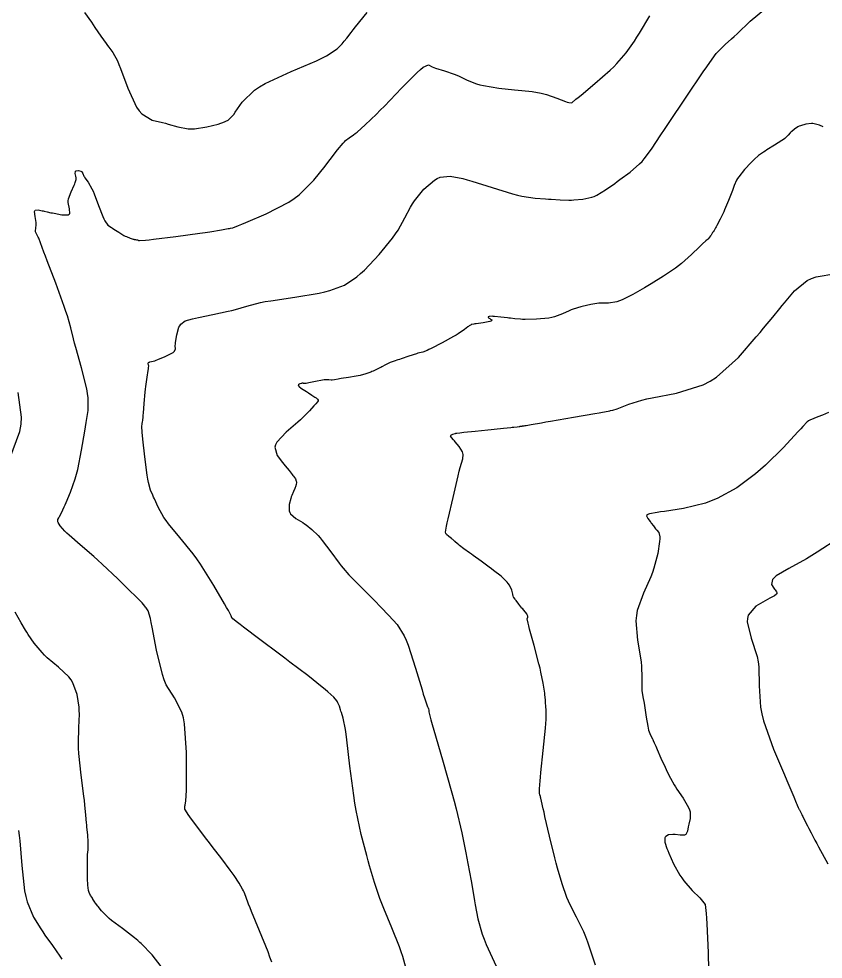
# Model space of a CAD drawing. Header units: metres. Extents: x 837477 to 838477, y 1189014 to 1191014.
# Drawn here: x 838035 to 838203.1, y 1189568 to 1189764.5 of the extents above; entities that cross this region are included whole.
import ezdxf

# ---------------------------------------------------------------- set-up
doc = ezdxf.new("R2010")
doc.units = ezdxf.units.M
doc.header["$LTSCALE"] = 0.3
doc.layers.add('COTAS 10', color=1, linetype='Continuous')

msp = doc.modelspace()

# ---------------------------------------------------------------- linework, layer by layer
at = {"layer": 'COTAS 10'}
for points, elevation in [([(838116.128, 1189565.456), (838115.261, 1189568.575), (838114.936, 1189569.538), (838114.575, 1189570.544), (838112.965, 1189574.539), (838111.284, 1189578.598), (838110.879, 1189579.645), (838110.499, 1189580.659), (838109.344, 1189584.042), (838108.322, 1189587.502), (838108.026, 1189588.563), (838107.725, 1189589.67), (838106.593, 1189594.042), (838105.518, 1189599.073), (838105.252, 1189600.595), (838105.001, 1189602.173), (838104.213, 1189608.338), (838103.572, 1189613.844), (838103.414, 1189615.007), (838103.264, 1189616.012), (838102.793, 1189618.338), (838102.419, 1189619.519), (838102.33, 1189619.804), (838102.249, 1189620.07), (838102.008, 1189620.878), (838101.714, 1189621.579), (838101.599, 1189621.778), (838101.469, 1189621.98), (838100.878, 1189622.726), (838099.618, 1189623.88), (838099.066, 1189624.338), (838098.427, 1189624.858), (838095.388, 1189627.236), (838091.657, 1189630.082), (838090.582, 1189630.897), (838089.488, 1189631.722), (838085.388, 1189634.799), (838081.951, 1189637.379), (838081.275, 1189637.892), (838080.72, 1189638.317), (838079.714, 1189639.125), (838079.526, 1189639.36), (838079.487, 1189639.424), (838079.453, 1189639.488), (838079.377, 1189639.714), (838078.796, 1189640.827), (838078.443, 1189641.449), (838078.008, 1189642.208), (838075.746, 1189646.083), (838072.954, 1189650.515), (838072.186, 1189651.624), (838071.419, 1189652.683), (838068.666, 1189656.083), (838066.297, 1189658.924), (838065.773, 1189659.631), (838065.306, 1189660.302), (838064.094, 1189662.44), (838063.339, 1189664.151), (838063.16, 1189664.554), (838062.995, 1189664.926), (838062.503, 1189666.017), (838062.077, 1189667.619), (838061.952, 1189668.313), (838061.823, 1189669.117), (838061.335, 1189672.925), (838060.933, 1189676.659), (838060.859, 1189677.416), (838060.802, 1189678.053), (838060.731, 1189679.354), (838060.766, 1189679.78), (838060.775, 1189679.866), (838060.783, 1189679.938), (838060.813, 1189680.082), (838060.846, 1189680.187), (838060.856, 1189680.235), (838060.867, 1189680.291), (838060.911, 1189680.56), (838060.989, 1189681.302), (838061.021, 1189681.657), (838061.057, 1189682.076), (838061.225, 1189684.126), (838061.438, 1189686.464), (838061.503, 1189687.064), (838061.569, 1189687.643), (838061.831, 1189689.565), (838062.048, 1189691.022), (838062.087, 1189691.309), (838062.117, 1189691.544), (838062.149, 1189691.971), (838062.12, 1189692.082), (838062.111, 1189692.119), (838062.102, 1189692.157), (838062.068, 1189692.317), (838062.053, 1189692.475), (838062.056, 1189692.512), (838062.061, 1189692.547), (838062.108, 1189692.65), (838062.245, 1189692.731), (838062.308, 1189692.753), (838062.381, 1189692.773), (838062.734, 1189692.843), (838063.425, 1189693.046), (838063.711, 1189693.15), (838064.039, 1189693.276), (838065.563, 1189693.903), (838066.985, 1189694.607), (838067.249, 1189694.78), (838067.456, 1189694.944), (838067.732, 1189695.458), (838067.716, 1189696.189), (838067.739, 1189696.49), (838067.774, 1189696.833), (838067.998, 1189698.429), (838068.451, 1189700.016), (838068.63, 1189700.354), (838068.833, 1189700.649), (838069.758, 1189701.347), (838071.304, 1189701.804), (838071.898, 1189701.947), (838072.563, 1189702.097), (838075.567, 1189702.698), (838078.77, 1189703.358), (838079.562, 1189703.547), (838080.313, 1189703.737), (838082.683, 1189704.444), (838085.495, 1189705.172), (838086.525, 1189705.375), (838087.664, 1189705.579), (838092.683, 1189706.324), (838097.765, 1189707.168), (838098.943, 1189707.435), (838100.022, 1189707.717), (838103.09, 1189708.855), (838105.672, 1189710.58), (838106.444, 1189711.232), (838107.24, 1189711.959), (838110.322, 1189715.214), (838113.114, 1189718.667), (838113.727, 1189719.518), (838114.271, 1189720.324), (838115.66, 1189722.857), (838116.847, 1189725.137), (838117.264, 1189725.783), (838117.718, 1189726.436), (838119.679, 1189728.848), (838121.866, 1189730.767), (838122.465, 1189731.108), (838123.059, 1189731.368), (838125.18, 1189731.62), (838127.798, 1189731.077), (838128.707, 1189730.835), (838129.696, 1189730.553), (838133.93, 1189729.205), (838138.202, 1189727.887), (838139.215, 1189727.623), (838140.154, 1189727.404), (838142.931, 1189726.981), (838145.131, 1189726.85), (838145.706, 1189726.815), (838146.267, 1189726.78), (838148.17, 1189726.659), (838149.996, 1189726.604), (838150.508, 1189726.611), (838151.022, 1189726.627), (838152.903, 1189726.766), (838154.788, 1189727.186), (838155.305, 1189727.381), (838155.82, 1189727.609), (838157.663, 1189728.714), (838159.559, 1189730.092), (838160.107, 1189730.492), (838160.665, 1189730.9), (838162.764, 1189732.44), (838164.773, 1189734.144), (838165.275, 1189734.655), (838165.752, 1189735.184), (838167.279, 1189737.236), (838169.223, 1189740.222), (838169.963, 1189741.339), (838170.792, 1189742.582), (838174.515, 1189748.121), (838178.09, 1189753.382), (838178.825, 1189754.451), (838179.449, 1189755.351), (838180.784, 1189757.201), (838181.448, 1189757.947), (838181.65, 1189758.151), (838181.86, 1189758.354), (838182.68, 1189759.08), (838184.012, 1189760.27), (838184.544, 1189760.766), (838185.147, 1189761.334), (838187.912, 1189763.984), (838191.118, 1189766.657)], 1870), ([(838087.868, 1189567.362), (838087.502, 1189568.421), (838087.098, 1189569.53), (838085.334, 1189573.948), (838083.67, 1189577.922), (838083.33, 1189578.751), (838083.043, 1189579.463), (838082.443, 1189581.057), (838082.073, 1189581.994), (838081.932, 1189582.292), (838081.773, 1189582.607), (838081.057, 1189583.884), (838079.996, 1189585.506), (838079.62, 1189586.039), (838079.208, 1189586.608), (838077.422, 1189588.965), (838075.413, 1189591.56), (838074.86, 1189592.279), (838074.308, 1189592.998), (838072.327, 1189595.597), (838070.729, 1189597.749), (838070.418, 1189598.188), (838070.164, 1189598.557), (838069.725, 1189599.322), (838069.711, 1189599.784), (838069.725, 1189599.963), (838069.748, 1189600.164), (838069.898, 1189601.071), (838070.046, 1189603.265), (838070.068, 1189604.276), (838070.082, 1189605.463), (838070.064, 1189611.207), (838069.635, 1189617.138), (838069.39, 1189618.443), (838069.09, 1189619.602), (838067.552, 1189622.566), (838065.823, 1189625.322), (838065.403, 1189626.349), (838065.009, 1189627.491), (838063.797, 1189632.566), (838062.886, 1189637.367), (838062.682, 1189638.335), (838062.498, 1189639.147), (838062.006, 1189640.775), (838061.6, 1189641.396), (838061.47, 1189641.573), (838061.333, 1189641.752), (838060.775, 1189642.417), (838059.622, 1189643.606), (838059.11, 1189644.116), (838058.515, 1189644.703), (838055.666, 1189647.477), (838052.403, 1189650.561), (838051.546, 1189651.345), (838050.709, 1189652.098), (838047.852, 1189654.567), (838045.549, 1189656.554), (838045.061, 1189657.004), (838044.639, 1189657.411), (838043.653, 1189658.521), (838043.234, 1189659.225), (838043.168, 1189659.377), (838043.125, 1189659.51), (838043.15, 1189659.835), (838043.369, 1189660.178), (838043.448, 1189660.323), (838043.534, 1189660.489), (838043.91, 1189661.268), (838044.461, 1189662.486), (838044.656, 1189662.928), (838044.871, 1189663.416), (838045.804, 1189665.556), (838046.803, 1189668.386), (838047.059, 1189669.308), (838047.306, 1189670.289), (838048.124, 1189674.335), (838048.798, 1189678.309), (838048.954, 1189679.246), (838049.097, 1189680.111), (838049.504, 1189682.648), (838049.486, 1189685.27), (838049.361, 1189686.19), (838049.184, 1189687.194), (838048.111, 1189691.52), (838046.907, 1189695.774), (838046.647, 1189696.733), (838046.419, 1189697.596), (838045.864, 1189699.922), (838045.169, 1189702.384), (838044.854, 1189703.333), (838044.485, 1189704.398), (838042.71, 1189709.209), (838040.93, 1189713.896), (838040.558, 1189714.882), (838040.238, 1189715.733), (838039.521, 1189717.681), (838039.167, 1189718.612), (838039.077, 1189718.822), (838038.99, 1189719.011), (838038.702, 1189719.521), (838038.52, 1189719.931), (838038.499, 1189720.056), (838038.492, 1189720.187), (838038.575, 1189720.704), (838038.647, 1189721.414), (838038.633, 1189721.666), (838038.605, 1189721.943), (838038.381, 1189723.145), (838038.294, 1189724.193), (838038.352, 1189724.373), (838038.445, 1189724.506), (838039.077, 1189724.585), (838039.883, 1189724.374), (838040.085, 1189724.323), (838040.278, 1189724.275), (838040.902, 1189724.128), (838041.714, 1189723.962), (838042.026, 1189723.903), (838042.376, 1189723.837), (838043.956, 1189723.551), (838045.318, 1189723.536), (838045.53, 1189723.642), (838045.672, 1189723.795), (838045.588, 1189724.743), (838045.305, 1189726.063), (838045.321, 1189726.45), (838045.377, 1189726.847), (838045.92, 1189728.357), (838046.574, 1189729.703), (838046.701, 1189729.996), (838046.803, 1189730.254), (838046.975, 1189730.9), (838046.96, 1189731.346), (838046.944, 1189731.478), (838046.923, 1189731.614), (838046.806, 1189732.135), (838046.814, 1189732.564), (838046.872, 1189732.642), (838046.954, 1189732.701), (838047.451, 1189732.767), (838047.992, 1189732.642), (838048.101, 1189732.582), (838048.193, 1189732.511), (838048.378, 1189732.16), (838048.589, 1189731.619), (838048.696, 1189731.427), (838048.825, 1189731.217), (838049.468, 1189730.309), (838050.281, 1189728.945), (838050.517, 1189728.448), (838050.757, 1189727.898), (838051.665, 1189725.482), (838052.539, 1189723.178), (838052.758, 1189722.699), (838052.967, 1189722.289), (838053.638, 1189721.385), (838054.355, 1189720.876), (838054.593, 1189720.716), (838054.847, 1189720.546), (838055.906, 1189719.864), (838056.982, 1189719.225), (838057.247, 1189719.083), (838057.498, 1189718.957), (838058.285, 1189718.627), (838058.879, 1189718.441), (838059.009, 1189718.406), (838059.123, 1189718.377), (838059.409, 1189718.332), (838059.585, 1189718.321), (838059.631, 1189718.314), (838059.674, 1189718.305), (838059.82, 1189718.261), (838059.961, 1189718.206), (838060.001, 1189718.19), (838060.043, 1189718.175), (838060.199, 1189718.12), (838061.47, 1189718.226), (838062.214, 1189718.312), (838063.128, 1189718.422), (838067.846, 1189719.025), (838072.855, 1189719.697), (838073.952, 1189719.851), (838074.924, 1189719.991), (838077.387, 1189720.38), (838078.749, 1189720.629), (838079.026, 1189720.68), (838079.26, 1189720.724), (838079.743, 1189720.82), (838080.931, 1189721.297), (838081.609, 1189721.581), (838082.438, 1189721.932), (838086.692, 1189723.748), (838091.414, 1189726.192), (838092.538, 1189726.938), (838093.582, 1189727.714), (838096.692, 1189730.77), (838099.025, 1189733.715), (838099.58, 1189734.421), (838100.095, 1189735.08), (838101.628, 1189737.065), (838102.779, 1189738.475), (838103.054, 1189738.77), (838103.31, 1189739.025), (838104.075, 1189739.603), (838104.976, 1189740.206), (838105.316, 1189740.477), (838105.697, 1189740.792), (838107.403, 1189742.304), (838109.763, 1189744.579), (838110.555, 1189745.375), (838111.409, 1189746.244), (838114.996, 1189749.981), (838118.284, 1189753.289), (838118.949, 1189753.887), (838119.507, 1189754.347), (838120.639, 1189754.858), (838121.415, 1189754.425), (838121.75, 1189754.289), (838122.136, 1189754.147), (838123.964, 1189753.576), (838126.009, 1189752.91), (838126.533, 1189752.707), (838127.038, 1189752.496), (838128.708, 1189751.668), (838130.669, 1189750.879), (838131.357, 1189750.692), (838132.107, 1189750.519), (838135.344, 1189750.011), (838138.632, 1189749.641), (838139.416, 1189749.555), (838140.146, 1189749.477), (838142.322, 1189749.253), (838144.215, 1189748.937), (838144.765, 1189748.799), (838145.327, 1189748.639), (838147.451, 1189747.884), (838149.267, 1189747.194), (838149.635, 1189747.077), (838149.944, 1189746.991), (838150.572, 1189746.947), (838151.469, 1189747.662), (838151.947, 1189748.054), (838152.525, 1189748.532), (838155.443, 1189750.959), (838158.617, 1189753.756), (838159.356, 1189754.467), (838160.035, 1189755.149), (838161.982, 1189757.382), (838163.677, 1189759.814), (838164.197, 1189760.622), (838164.738, 1189761.489), (838166.876, 1189765.106)], 1860), ([(838048.695, 1189765.825), (838050.162, 1189763.751), (838050.544, 1189763.208), (838050.915, 1189762.678), (838052.168, 1189760.874), (838053.268, 1189759.301), (838053.544, 1189758.916), (838053.806, 1189758.553), (838054.648, 1189757.424), (838055.593, 1189755.688), (838055.922, 1189754.942), (838056.279, 1189754.081), (838057.808, 1189750.012), (838059.628, 1189746.047), (838060.169, 1189745.251), (838060.725, 1189744.587), (838062.867, 1189743.28), (838065.06, 1189742.79), (838065.649, 1189742.641), (838066.229, 1189742.487), (838068.26, 1189741.882), (838070.395, 1189741.492), (838071.041, 1189741.472), (838071.712, 1189741.492), (838074.333, 1189741.882), (838076.699, 1189742.486), (838077.209, 1189742.64), (838077.655, 1189742.788), (838078.744, 1189743.274), (838079.609, 1189744.125), (838079.916, 1189744.503), (838080.252, 1189744.943), (838081.705, 1189747.048), (838084.268, 1189749.554), (838085.303, 1189750.247), (838086.479, 1189750.941), (838091.902, 1189753.442), (838097.237, 1189755.691), (838098.358, 1189756.224), (838099.324, 1189756.72), (838101.53, 1189758.187), (838102.574, 1189759.276), (838102.809, 1189759.533), (838103.02, 1189759.77), (838103.587, 1189760.463), (838104.488, 1189761.621), (838104.91, 1189762.151), (838105.406, 1189762.773), (838107.822, 1189765.774)], 1850), ([(838203.161, 1189741.91), (838202.341, 1189742.265), (838201.295, 1189742.544), (838200.989, 1189742.573), (838200.676, 1189742.582), (838199.486, 1189742.441), (838198.373, 1189742.121), (838198.109, 1189742.016), (838197.863, 1189741.906), (838197.135, 1189741.449), (838196.563, 1189740.943), (838196.417, 1189740.8), (838196.275, 1189740.657), (838195.808, 1189740.132), (838195.11, 1189739.495), (838194.823, 1189739.281), (838194.495, 1189739.051), (838192.975, 1189738.084), (838191.379, 1189737.095), (838191.004, 1189736.85), (838190.657, 1189736.618), (838189.648, 1189735.888), (838188.7, 1189735.05), (838188.394, 1189734.75), (838188.067, 1189734.42), (838186.728, 1189732.986), (838185.496, 1189731.488), (838185.238, 1189731.118), (838185.015, 1189730.767), (838184.509, 1189729.663), (838184.17, 1189728.586), (838184.053, 1189728.252), (838183.926, 1189727.903), (838183.383, 1189726.516), (838182.737, 1189725.016), (838182.546, 1189724.595), (838182.349, 1189724.173), (838181.592, 1189722.631), (838180.914, 1189721.32), (838180.768, 1189721.044), (838180.639, 1189720.805), (838180.322, 1189720.257), (838180.131, 1189719.96), (838180.081, 1189719.88), (838180.033, 1189719.801), (838179.873, 1189719.524), (838179.71, 1189719.252), (838179.66, 1189719.177), (838179.608, 1189719.101), (838179.405, 1189718.828), (838179.153, 1189718.547), (838179.07, 1189718.467), (838178.983, 1189718.386), (838178.621, 1189718.084), (838177.917, 1189717.456), (838177.613, 1189717.169), (838177.262, 1189716.832), (838175.604, 1189715.21), (838173.516, 1189713.334), (838172.894, 1189712.838), (838172.252, 1189712.352), (838169.779, 1189710.683), (838167.215, 1189709.122), (838166.517, 1189708.705), (838165.824, 1189708.294), (838163.363, 1189706.865), (838161.101, 1189705.748), (838160.534, 1189705.534), (838159.993, 1189705.361), (838158.25, 1189705.082), (838156.857, 1189705.057), (838156.535, 1189705.045), (838156.242, 1189705.03), (838155.414, 1189704.955), (838154.574, 1189704.799), (838154.272, 1189704.732), (838153.941, 1189704.655), (838152.497, 1189704.293), (838150.906, 1189703.804), (838150.483, 1189703.647), (838150.066, 1189703.48), (838148.624, 1189702.8), (838146.951, 1189702.185), (838146.389, 1189702.06), (838145.785, 1189701.954), (838143.247, 1189701.733), (838140.831, 1189701.68), (838140.305, 1189701.681), (838139.839, 1189701.688), (838138.672, 1189701.767), (838137.758, 1189701.901), (838137.453, 1189701.942), (838137.125, 1189701.985), (838135.75, 1189702.156), (838134.456, 1189702.286), (838134.179, 1189702.303), (838133.937, 1189702.313), (838133.356, 1189702.279), (838133.116, 1189702.181), (838133.09, 1189702.15), (838133.08, 1189702.117), (838133.188, 1189701.984), (838133.432, 1189701.83), (838133.507, 1189701.784), (838133.586, 1189701.736), (838133.9, 1189701.551), (838133.826, 1189701.345), (838133.66, 1189701.285), (838133.43, 1189701.222), (838132.076, 1189700.981), (838130.638, 1189700.773), (838130.356, 1189700.73), (838130.124, 1189700.695), (838129.706, 1189700.621), (838129.609, 1189700.583), (838129.581, 1189700.571), (838129.551, 1189700.557), (838129.434, 1189700.498), (838129.16, 1189700.309), (838129.03, 1189700.213), (838128.878, 1189700.098), (838128.133, 1189699.527), (838126.876, 1189698.681), (838126.401, 1189698.393), (838125.87, 1189698.083), (838123.494, 1189696.767), (838121.209, 1189695.577), (838120.736, 1189695.347), (838120.333, 1189695.159), (838119.451, 1189694.835), (838118.74, 1189694.672), (838118.444, 1189694.586), (838118.105, 1189694.481), (838116.521, 1189693.955), (838114.915, 1189693.408), (838114.561, 1189693.291), (838114.248, 1189693.188), (838113.446, 1189692.939), (838112.842, 1189692.73), (838112.654, 1189692.652), (838112.457, 1189692.565), (838111.668, 1189692.179), (838110.862, 1189691.76), (838110.654, 1189691.653), (838110.452, 1189691.549), (838109.777, 1189691.204), (838109.054, 1189690.872), (838108.821, 1189690.775), (838108.575, 1189690.677), (838107.569, 1189690.306), (838106.34, 1189689.95), (838105.952, 1189689.862), (838105.544, 1189689.778), (838103.901, 1189689.51), (838102.376, 1189689.293), (838102.042, 1189689.241), (838101.747, 1189689.192), (838101.003, 1189689.045), (838100.521, 1189688.968), (838100.391, 1189688.964), (838100.262, 1189688.967), (838099.81, 1189689.04), (838099.114, 1189689.062), (838098.831, 1189689.033), (838098.51, 1189688.989), (838097.025, 1189688.705), (838095.608, 1189688.403), (838095.33, 1189688.348), (838095.101, 1189688.305), (838094.686, 1189688.255), (838094.589, 1189688.285), (838094.561, 1189688.293), (838094.532, 1189688.301), (838094.423, 1189688.329), (838094.254, 1189688.326), (838094.187, 1189688.315), (838094.112, 1189688.299), (838093.769, 1189688.205), (838093.475, 1189688.066), (838093.431, 1189688.021), (838093.403, 1189687.974), (838093.438, 1189687.785), (838093.681, 1189687.539), (838093.784, 1189687.457), (838093.904, 1189687.368), (838094.465, 1189686.998), (838095.141, 1189686.576), (838095.333, 1189686.455), (838095.527, 1189686.332), (838096.245, 1189685.872), (838096.873, 1189685.452), (838097.011, 1189685.354), (838097.134, 1189685.265), (838097.444, 1189685.006), (838097.57, 1189684.796), (838097.576, 1189684.736), (838097.569, 1189684.675), (838097.439, 1189684.45), (838097.056, 1189684.025), (838096.89, 1189683.838), (838096.698, 1189683.621), (838095.787, 1189682.586), (838094.379, 1189681.156), (838093.873, 1189680.689), (838093.317, 1189680.192), (838090.891, 1189678.141), (838088.923, 1189676.016), (838088.657, 1189675.472), (838088.511, 1189674.948), (838088.989, 1189673.215), (838090.147, 1189671.755), (838090.43, 1189671.402), (838090.696, 1189671.071), (838091.524, 1189670.063), (838092.159, 1189669.272), (838092.305, 1189669.078), (838092.437, 1189668.896), (838092.805, 1189668.328), (838093.004, 1189667.847), (838093.029, 1189667.719), (838093.042, 1189667.593), (838092.982, 1189667.156), (838092.803, 1189666.678), (838092.741, 1189666.526), (838092.673, 1189666.366), (838092.384, 1189665.717), (838092.051, 1189664.871), (838091.956, 1189664.586), (838091.86, 1189664.28), (838091.503, 1189662.992), (838091.5, 1189661.676), (838091.628, 1189661.352), (838091.81, 1189661.044), (838092.932, 1189660.079), (838094.348, 1189659.21), (838094.716, 1189658.964), (838095.074, 1189658.715), (838096.279, 1189657.794), (838097.572, 1189656.505), (838097.985, 1189656.024), (838098.422, 1189655.488), (838100.199, 1189653.106), (838101.958, 1189650.703), (838102.383, 1189650.155), (838102.781, 1189649.658), (838103.998, 1189648.285), (838105.364, 1189646.914), (838105.856, 1189646.418), (838106.398, 1189645.872), (838108.769, 1189643.478), (838111.22, 1189640.974), (838111.812, 1189640.358), (838112.367, 1189639.776), (838114.06, 1189637.955), (838115.538, 1189635.578), (838115.958, 1189634.646), (838116.383, 1189633.595), (838117.955, 1189628.809), (838119.285, 1189624.248), (838119.557, 1189623.339), (838119.788, 1189622.583), (838120.275, 1189621.129), (838120.465, 1189620.722), (838120.509, 1189620.626), (838120.549, 1189620.537), (838120.662, 1189620.275), (838120.723, 1189620.052), (838120.731, 1189619.987), (838120.734, 1189619.921), (838120.713, 1189619.674), (838121.117, 1189617.985), (838121.389, 1189617.01), (838121.729, 1189615.816), (838123.535, 1189609.674), (838125.532, 1189602.721), (838125.992, 1189601.016), (838126.413, 1189599.407), (838127.599, 1189594.39), (838128.458, 1189590.183), (838128.673, 1189589.085), (838128.878, 1189588.015), (838129.534, 1189584.39), (838130.111, 1189581.076), (838130.266, 1189580.203), (838130.418, 1189579.348), (838130.953, 1189576.42), (838131.862, 1189573.198), (838132.25, 1189572.157), (838132.698, 1189571.052), (838134.811, 1189566.528)], 1880), ([(838155.522, 1189566.759), (838153.966, 1189571.512), (838153.54, 1189572.638), (838153.117, 1189573.681), (838151.605, 1189576.759), (838150.226, 1189579.369), (838149.886, 1189580.118), (838149.565, 1189580.877), (838148.557, 1189583.711), (838147.617, 1189587.013), (838147.339, 1189588.067), (838147.052, 1189589.182), (838145.951, 1189593.711), (838144.99, 1189597.823), (838144.792, 1189598.674), (838144.623, 1189599.4), (838144.257, 1189600.985), (838144.1, 1189601.66), (838144.063, 1189601.813), (838144.028, 1189601.952), (838143.924, 1189602.33), (838143.857, 1189602.695), (838143.845, 1189602.824), (838143.836, 1189602.967), (838143.829, 1189603.586), (838143.957, 1189605.244), (838144.034, 1189606.041), (838144.128, 1189606.985), (838144.617, 1189611.617), (838145.084, 1189616.293), (838145.164, 1189617.265), (838145.223, 1189618.097), (838145.258, 1189619.936), (838145.166, 1189620.846), (838145.144, 1189621.092), (838145.124, 1189621.336), (838145.067, 1189622.195), (838144.971, 1189623.238), (838144.927, 1189623.598), (838144.875, 1189623.989), (838144.623, 1189625.655), (838144.146, 1189627.994), (838143.952, 1189628.809), (838143.73, 1189629.696), (838142.708, 1189633.501), (838141.762, 1189636.966), (838141.59, 1189637.638), (838141.456, 1189638.185), (838141.294, 1189639.125), (838141.362, 1189639.281), (838141.373, 1189639.334), (838141.381, 1189639.391), (838141.38, 1189639.635), (838141.291, 1189639.932), (838141.244, 1189640.023), (838141.186, 1189640.119), (838140.894, 1189640.496), (838140.47, 1189641), (838140.329, 1189641.174), (838140.178, 1189641.364), (838139.544, 1189642.179), (838138.968, 1189642.931), (838138.853, 1189643.081), (838138.756, 1189643.206), (838138.504, 1189643.531), (838138.472, 1189643.575), (838138.42, 1189643.651), (838138.332, 1189643.917), (838138.294, 1189644.058), (838138.25, 1189644.228), (838138.041, 1189645.084), (838137.546, 1189646.166), (838137.322, 1189646.478), (838137.06, 1189646.796), (838135.8, 1189647.99), (838134.244, 1189649.227), (838133.796, 1189649.571), (838133.34, 1189649.917), (838131.631, 1189651.176), (838130.008, 1189652.342), (838129.607, 1189652.63), (838129.226, 1189652.903), (838128.025, 1189653.76), (838127.091, 1189654.449), (838126.879, 1189654.615), (838126.688, 1189654.77), (838126.164, 1189655.241), (838125.733, 1189655.654), (838125.599, 1189655.772), (838125.459, 1189655.893), (838124.902, 1189656.342), (838124.425, 1189656.754), (838124.335, 1189656.851), (838124.263, 1189656.94), (838124.159, 1189657.201), (838124.414, 1189658.44), (838124.57, 1189659.145), (838124.762, 1189660.009), (838125.763, 1189664.436), (838126.829, 1189668.995), (838127.062, 1189669.94), (838127.268, 1189670.748), (838127.788, 1189672.522), (838127.882, 1189673.455), (838127.82, 1189673.733), (838127.719, 1189674.019), (838127.038, 1189675.121), (838126.224, 1189676.114), (838126.04, 1189676.331), (838125.874, 1189676.524), (838125.424, 1189677.01), (838125.268, 1189677.308), (838125.287, 1189677.381), (838125.333, 1189677.451), (838125.725, 1189677.669), (838126.201, 1189677.827), (838126.3, 1189677.858), (838126.384, 1189677.884), (838126.571, 1189677.932), (838127.213, 1189677.999), (838127.584, 1189678.037), (838128.04, 1189678.083), (838130.385, 1189678.317), (838133.056, 1189678.585), (838133.717, 1189678.652), (838134.344, 1189678.716), (838136.324, 1189678.92), (838137.833, 1189679.082), (838138.163, 1189679.118), (838138.454, 1189679.151), (838139.19, 1189679.241), (838139.61, 1189679.3), (838139.703, 1189679.313), (838139.785, 1189679.326), (838139.996, 1189679.359), (838140.133, 1189679.381), (838140.168, 1189679.385), (838140.202, 1189679.389), (838140.315, 1189679.398), (838140.655, 1189679.448), (838140.832, 1189679.478), (838141.046, 1189679.514), (838142.118, 1189679.702), (838144.263, 1189680.078), (838145.153, 1189680.232), (838146.171, 1189680.408), (838150.919, 1189681.225), (838155.437, 1189682.005), (838156.311, 1189682.158), (838157.021, 1189682.284), (838158.223, 1189682.51), (838158.455, 1189682.571), (838158.553, 1189682.594), (838158.667, 1189682.619), (838159.198, 1189682.727), (838160.088, 1189682.99), (838160.427, 1189683.112), (838160.806, 1189683.255), (838162.509, 1189683.951), (838165.238, 1189684.812), (838166.264, 1189685.058), (838167.407, 1189685.309), (838172.509, 1189686.246), (838178.062, 1189687.979), (838179.489, 1189688.732), (838180.867, 1189689.604), (838185.446, 1189693.737), (838189.136, 1189698.005), (838189.955, 1189698.962), (838190.685, 1189699.822), (838192.589, 1189702.113), (838194.096, 1189703.962), (838194.576, 1189704.544), (838195.083, 1189705.155), (838197.143, 1189707.611), (838199.83, 1189709.788), (838200.732, 1189710.222), (838201.704, 1189710.584), (838205.787, 1189711.285)], 1890), ([(838033.136, 1189672.595), (838035.216, 1189678.239), (838035.473, 1189679.747), (838035.591, 1189681.231), (838034.865, 1189686.393)], 1850), ([(838204.23, 1189682.183), (838203.037, 1189681.691), (838202.062, 1189681.291), (838200.358, 1189680.61), (838200.099, 1189680.504), (838200.034, 1189680.467), (838199.973, 1189680.427), (838199.78, 1189680.252), (838198.921, 1189679.314), (838198.44, 1189678.793), (838197.854, 1189678.158), (838194.861, 1189674.919), (838191.122, 1189671.206), (838190.066, 1189670.272), (838189.001, 1189669.379), (838185.081, 1189666.491), (838180.952, 1189664.237), (838179.756, 1189663.742), (838178.537, 1189663.304), (838173.944, 1189662.191), (838169.973, 1189661.563), (838169.146, 1189661.431), (838168.437, 1189661.318), (838166.861, 1189661.06), (838166.311, 1189660.827), (838166.248, 1189660.729), (838166.225, 1189660.617), (838166.465, 1189660.091), (838166.951, 1189659.47), (838167.083, 1189659.299), (838167.213, 1189659.127), (838167.674, 1189658.507), (838168.117, 1189657.924), (838168.236, 1189657.776), (838168.354, 1189657.633), (838168.767, 1189657.164), (838168.982, 1189656.229), (838168.975, 1189655.792), (838168.939, 1189655.278), (838168.57, 1189652.782), (838167.768, 1189649.684), (838167.46, 1189648.791), (838167.114, 1189647.883), (838165.552, 1189644.476), (838164.265, 1189640.84), (838164.093, 1189639.787), (838164, 1189638.714), (838164.33, 1189634.671), (838164.988, 1189630.925), (838165.103, 1189630.038), (838165.189, 1189629.217), (838165.255, 1189626.795), (838165.206, 1189624.968), (838165.218, 1189624.521), (838165.243, 1189624.101), (838165.425, 1189622.796), (838165.69, 1189621.458), (838165.766, 1189621.016), (838165.843, 1189620.543), (838166.132, 1189618.576), (838166.456, 1189616.674), (838166.555, 1189616.241), (838166.659, 1189615.849), (838167.072, 1189614.773), (838167.457, 1189614.042), (838167.545, 1189613.867), (838167.624, 1189613.705), (838167.84, 1189613.217), (838168.153, 1189612.476), (838168.293, 1189612.154), (838168.456, 1189611.78), (838169.24, 1189610.007), (838170.108, 1189608.081), (838170.325, 1189607.611), (838170.532, 1189607.169), (838171.196, 1189605.798), (838171.969, 1189604.432), (838172.245, 1189603.991), (838172.548, 1189603.525), (838173.866, 1189601.615), (838175, 1189599.697), (838175.187, 1189599.224), (838175.32, 1189598.776), (838175.339, 1189597.371), (838175.045, 1189596.209), (838174.979, 1189595.915), (838174.92, 1189595.633), (838174.766, 1189594.714), (838174.466, 1189594.076), (838174.315, 1189593.971), (838174.135, 1189593.896), (838173.242, 1189593.885), (838172.214, 1189594.012), (838171.949, 1189594.024), (838171.692, 1189594.026), (838170.836, 1189593.951), (838170.232, 1189593.637), (838170.134, 1189593.488), (838170.066, 1189593.312), (838170.074, 1189592.454), (838170.472, 1189591.133), (838170.651, 1189590.666), (838170.86, 1189590.155), (838171.864, 1189587.942), (838173.194, 1189585.567), (838173.608, 1189584.953), (838174.043, 1189584.359), (838175.781, 1189582.374), (838177.33, 1189580.785), (838177.646, 1189580.44), (838177.913, 1189580.137), (838178.47, 1189579.386), (838178.71, 1189577.561), (838178.778, 1189576.58), (838178.846, 1189575.392), (838179.097, 1189569.386), (838179.265, 1189562.021)], 1900), ([(838206.394, 1189655.937), (838201.918, 1189653.037), (838200.769, 1189652.334), (838199.659, 1189651.675), (838195.977, 1189649.655), (838193.335, 1189648.081), (838192.881, 1189647.703), (838192.547, 1189647.35), (838192.344, 1189646.283), (838192.862, 1189645.498), (838192.983, 1189645.323), (838193.094, 1189645.167), (838193.413, 1189644.754), (838193.499, 1189644.45), (838193.463, 1189644.363), (838193.401, 1189644.273), (838192.96, 1189643.938), (838191.995, 1189643.391), (838189.092, 1189641.748), (838187.467, 1189639.893), (838187.297, 1189639.208), (838187.249, 1189638.449), (838188.087, 1189635.085), (838189.336, 1189631.21), (838189.547, 1189630.128), (838189.699, 1189629.042), (838189.758, 1189625.085), (838190.026, 1189620.638), (838190.309, 1189619.243), (838190.683, 1189617.776), (838192.786, 1189611.886), (838195.074, 1189606.487), (838195.564, 1189605.33), (838195.991, 1189604.319), (838197.014, 1189601.886), (838197.531, 1189600.649), (838197.639, 1189600.391), (838197.731, 1189600.169), (838197.938, 1189599.676), (838198.07, 1189599.387), (838198.116, 1189599.294), (838198.166, 1189599.196), (838198.378, 1189598.797), (838198.671, 1189598.237), (838198.771, 1189598.038), (838198.88, 1189597.82), (838199.341, 1189596.872), (838199.849, 1189595.835), (838199.987, 1189595.561), (838200.124, 1189595.292), (838200.608, 1189594.368), (838201.433, 1189592.836), (838201.785, 1189592.184), (838202.19, 1189591.433), (838204.1, 1189587.897)], 1910), ([(838064.785, 1189566.46), (838062.858, 1189568.908), (838060.547, 1189571.276), (838060.296, 1189571.507), (838059.881, 1189571.885), (838059.204, 1189572.474), (838056.665, 1189574.433), (838054.403, 1189576.107), (838053.9, 1189576.516), (838053.45, 1189576.902), (838052.274, 1189578.1), (838051.576, 1189578.983), (838051.428, 1189579.17), (838051.3, 1189579.333), (838051.001, 1189579.714), (838050.838, 1189579.945), (838050.795, 1189580.013), (838050.753, 1189580.083), (838050.611, 1189580.347), (838050.435, 1189580.658), (838050.372, 1189580.756), (838050.303, 1189580.86), (838050.001, 1189581.278), (838049.708, 1189581.891), (838049.645, 1189582.118), (838049.589, 1189582.369), (838049.452, 1189583.48), (838049.381, 1189584.869), (838049.367, 1189585.294), (838049.355, 1189585.738), (838049.334, 1189587.49), (838049.352, 1189589.138), (838049.365, 1189589.517), (838049.382, 1189589.862), (838049.471, 1189590.828), (838049.528, 1189591.76), (838049.525, 1189592.083), (838049.514, 1189592.436), (838049.404, 1189593.945), (838049.248, 1189595.607), (838049.208, 1189596.055), (838049.17, 1189596.498), (838049.04, 1189598.055), (838048.813, 1189600.262), (838048.712, 1189601.115), (838048.595, 1189602.073), (838048.038, 1189606.405), (838047.557, 1189610.99), (838047.488, 1189612.108), (838047.448, 1189613.159), (838047.536, 1189616.405), (838047.653, 1189619.172), (838047.631, 1189619.922), (838047.585, 1189620.663), (838047.222, 1189623.281), (838046.303, 1189625.726), (838045.907, 1189626.359), (838045.449, 1189626.973), (838043.281, 1189629.033), (838040.945, 1189630.97), (838040.38, 1189631.508), (838039.852, 1189632.046), (838038.241, 1189633.993), (838036.981, 1189635.83), (838036.674, 1189636.299), (838036.385, 1189636.751), (838035.491, 1189638.241), (838034.258, 1189640.484)], 1850), ([(838034.914, 1189594.869), (838035.052, 1189593.845), (838035.183, 1189592.7), (838035.599, 1189587.563), (838036.198, 1189582.305), (838036.444, 1189581.084), (838036.726, 1189579.966), (838038.036, 1189576.775), (838039.587, 1189574.328), (838040.022, 1189573.679), (838040.458, 1189573.041), (838042.05, 1189570.841), (838043.595, 1189568.619), (838044, 1189567.969)], 1840)]:
    msp.add_lwpolyline(points, dxfattribs=dict(at, elevation=elevation))

doc.saveas('drawing.dxf')
